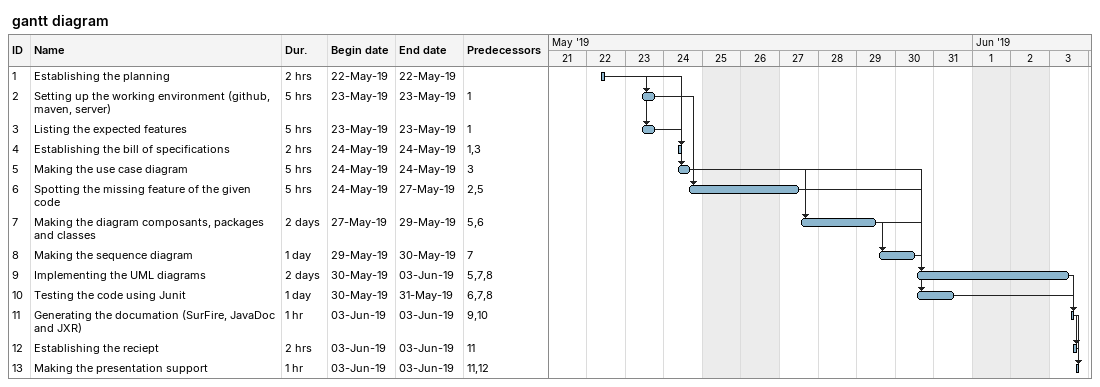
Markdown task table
gantt diagram

| ID | Task | Duration | Start | Finish | Predecessors |
|---|---|---|---|---|---|
| 1 | Establishing the planning | 2h | 2019-05-22 | 2019-05-22 |  |
| 2 | Setting up the working environment (github, maven, server) | 5h | 2019-05-23 | 2019-05-23 | 1 |
| 3 | Listing the expected features | 5h | 2019-05-23 | 2019-05-23 | 1 |
| 4 | Establishing the bill of specifications | 2h | 2019-05-24 | 2019-05-24 | 1, 3 |
| 5 | Making the use case diagram | 5h | 2019-05-24 | 2019-05-24 | 3 |
| 6 | Spotting the missing feature of the given code | 5h | 2019-05-24 | 2019-05-27 | 2, 5 |
| 7 | Making the diagram composants, packages and classes | 2d | 2019-05-27 | 2019-05-29 | 5, 6 |
| 8 | Making the sequence diagram | 1d | 2019-05-29 | 2019-05-30 | 7 |
| 9 | Implementing the UML diagrams | 2d | 2019-05-30 | 2019-06-03 | 5, 7, 8 |
| 10 | Testing the code using Junit | 1d | 2019-05-30 | 2019-05-31 | 6, 7, 8 |
| 11 | Generating the documation (SurFire, JavaDoc and JXR) | 1h | 2019-06-03 | 2019-06-03 | 9, 10 |
| 12 | Establishing the reciept | 2h | 2019-06-03 | 2019-06-03 | 11 |
| 13 | Making the presentation support | 1h | 2019-06-03 | 2019-06-03 | 11, 12 |
